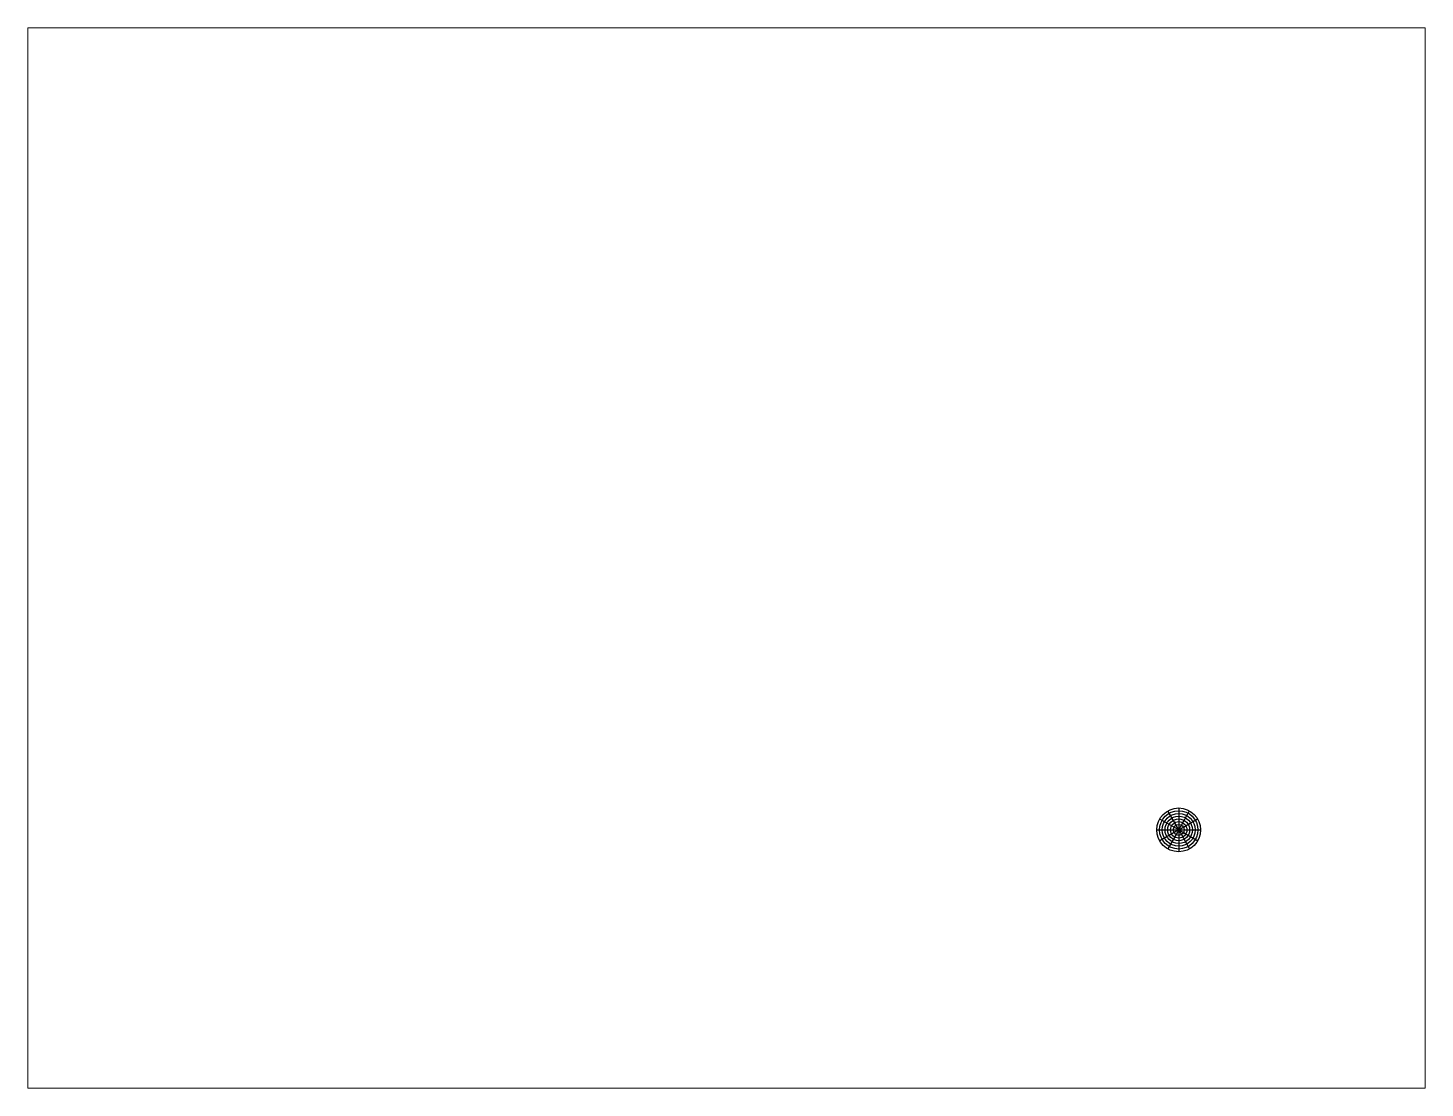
# Paper-space layout '布局1' of a CAD drawing. Header units: millimetres. Extents: x 26 to 231, y 20 to 176.
# The model-space entities are those that its viewports show. They can reach past a viewport. Long polylines and large blocks are cut down to what shows.
import ezdxf

# ---------------------------------------------------------------- set-up
doc = ezdxf.new("R2010")
doc.units = ezdxf.units.MM

msp = doc.modelspace()

# ---------------------------------------------------------------- linework, layer by layer
at = {"lineweight": 30}
for p, q in [((-251, 2561), (-449, 2908)), ((-251, 2561), (-449, 2908)), ((-251, 2961), (-251, 2161)), ((-251, 2561), (-51, 2907)), ((-651, 2561), (149, 2561)), ((-251, 2561), (-598, 2759)), ((-251, 2561), (-596, 2358)), ((-251, 2561), (-452, 2214)), ((-251, 2561), (-452, 2214)), ((-251, 2561), (-452, 2214)), ((-251, 2561), (94, 2761)), ((-251, 2561), (96, 2362)), ((-251, 2561), (-54, 2213))]:
    msp.add_line(p, q, dxfattribs=at)
for radius in [400, 350, 300, 250, 200, 150, 100]:
    msp.add_circle((-251, 2561), radius, dxfattribs=at)

psp = doc.layouts.new('布局1')

# ---------------------------------------------------------------- viewports
at = {"layer": '0'}
psp.add_viewport(center=(128.5, 97.5), size=(205.6, 156), view_center_point=(-8515.38, 7529.15), view_height=19372.8333, dxfattribs=at)

doc.saveas('drawing.dxf')
